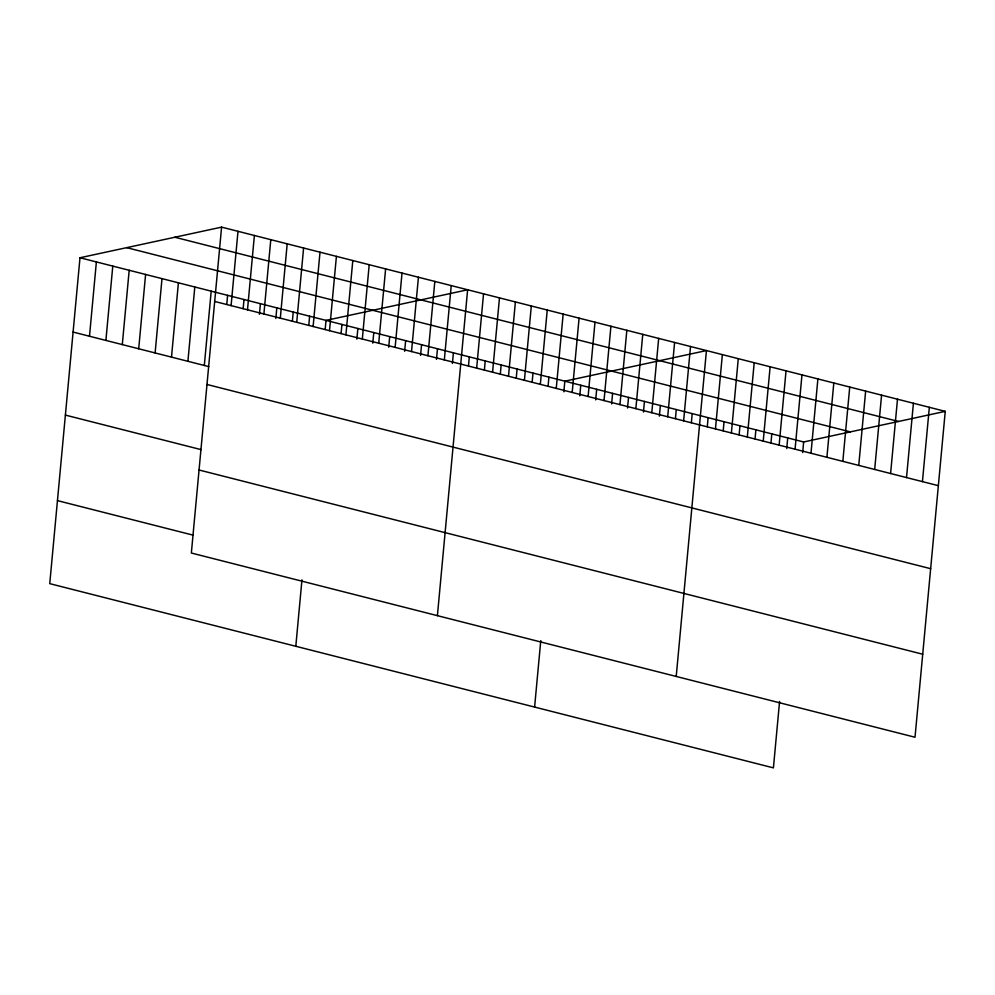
<?xml version="1.0" encoding="UTF-8"?>
<svg xmlns="http://www.w3.org/2000/svg" width="995" height="995" viewBox="0 0 995 995"><rect width="100%" height="100%" fill="white"/><g stroke="black" fill="none" stroke-linecap="round" stroke-linejoin="round"><path stroke-width="1.49" d="M221.586 227.134L191.351 553.021L915.014 737.245L945.25 411.358L221.586 227.134L79.986 257.755L49.75 583.642L773.413 767.866L779.582 701.45M89.488 336.248L96.378 261.934M105.893 340.414L112.783 266.113M122.298 344.593L129.188 270.279M138.703 348.772L145.593 274.458M155.108 352.951L161.998 278.637M171.501 357.118L178.403 282.816M187.906 361.297L194.809 286.983M204.311 365.476L211.201 291.162M226.76 304.433L227.606 295.341M231.089 305.627L237.992 231.313M243.166 308.612L244.011 299.507M247.494 309.806L254.384 235.492M259.434 314.308L260.416 303.686M263.899 313.972L270.789 239.671M275.839 318.475L276.821 307.865M280.304 318.151L287.194 243.837M292.381 321.136L293.226 312.044M296.709 322.33L303.599 248.016M308.786 325.315L309.619 316.211M313.114 326.509L320.004 252.195M295.801 646.277L301.958 579.861M325.178 329.494L326.024 320.39L467.625 289.781L437.402 615.656M329.507 330.676L336.409 256.374M341.098 333.549L341.944 324.445M345.912 334.855L352.802 260.541M356.882 339.108L357.864 328.499M362.317 339.034L369.207 264.72M372.802 343.163L373.784 332.554M378.722 343.213L385.612 268.899M388.722 347.218L389.704 336.608M395.127 347.379L402.017 273.078M404.642 351.272L405.637 340.651M411.532 351.558L418.422 277.244M420.562 355.327L421.557 344.705M427.925 355.737L434.827 281.423M436.482 359.382L437.477 348.76M444.33 359.916L451.232 285.602M452.414 363.436L453.397 352.815M468.471 365.973L469.317 356.869M476.655 368.138L483.545 293.823M484.391 370.016L485.237 360.924M492.575 372.192L499.478 297.878M500.311 374.07L501.157 364.978M508.495 376.247L515.398 301.933M516.231 378.125L517.077 369.033M524.415 380.301L531.318 305.987M532.151 382.179L532.997 373.075M540.335 384.356L547.238 310.042M548.071 386.234L548.917 377.13M556.255 388.398L563.158 314.097M534.601 707.072L540.77 640.656M563.854 391.806L564.837 381.185L706.438 350.563L676.214 676.451M572.187 392.453L579.078 318.151M579.774 395.861L580.757 385.239M588.107 396.507L594.998 322.193M595.694 399.903L596.677 389.294M604.027 400.562L610.918 326.248M611.614 403.958L612.597 393.348M619.947 404.617L626.838 330.303M627.534 408.012L628.517 397.403M635.867 408.671L642.758 334.357M643.454 412.067L644.437 401.445M651.787 412.726L658.678 338.412M659.374 416.121L660.357 405.5M667.707 416.768L674.598 342.467M675.443 418.659L676.277 409.554M683.627 420.823L690.518 346.521M691.363 422.713L692.209 413.609M707.283 426.755L708.129 417.664M715.467 428.932L722.358 354.618M723.203 430.81L724.049 421.718M731.387 432.987L738.278 358.673M739.123 434.865L739.969 425.773M747.307 437.041L754.198 362.727M755.043 438.919L755.889 429.815M763.227 441.096L770.118 366.782M770.963 442.974L771.809 433.87M779.147 445.151L786.038 370.837M786.746 448.546L787.729 437.924M795.067 449.193L801.97 374.891M802.666 452.601L803.649 441.979L945.25 411.358M810.987 453.247L817.89 378.946M826.907 457.302L833.81 382.988M842.827 461.357L849.73 387.043M858.747 465.411L865.65 391.097M874.68 469.466L881.57 395.152M890.6 473.521L897.49 399.206M906.52 477.563L913.41 403.261M922.44 481.617L929.33 407.316M174.859 237.245L898.522 421.47M126.713 247.655L850.377 431.88M79.986 257.755L803.649 441.979M214.684 301.448L938.36 485.672M73.083 332.069L208.788 366.608M206.985 384.468L930.661 568.692M65.384 415.089L201.089 449.628M199.05 470.001L922.726 654.225M57.449 500.622L193.154 535.161"/></g></svg>
